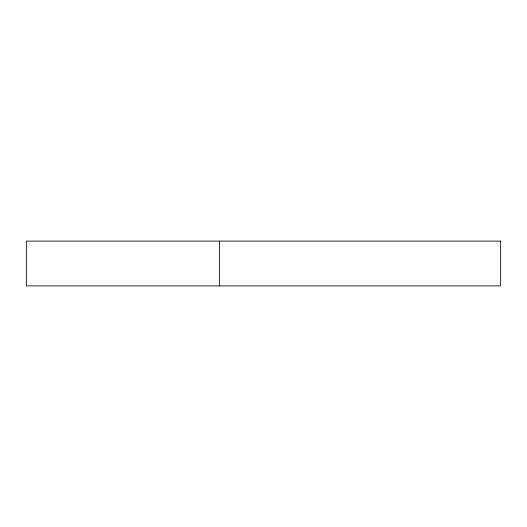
<?xml version="1.0" encoding="UTF-8"?>
<svg xmlns="http://www.w3.org/2000/svg" width="527" height="527" viewBox="0 0 527 527"><rect width="100%" height="100%" fill="white"/><g stroke="black" fill="none" stroke-linecap="round" stroke-linejoin="round"><path stroke-width="0.79" d="M219.384 241.102L219.384 285.897M500.65 241.102L26.35 241.102L26.35 285.897L500.65 285.897L500.65 241.102"/></g></svg>
